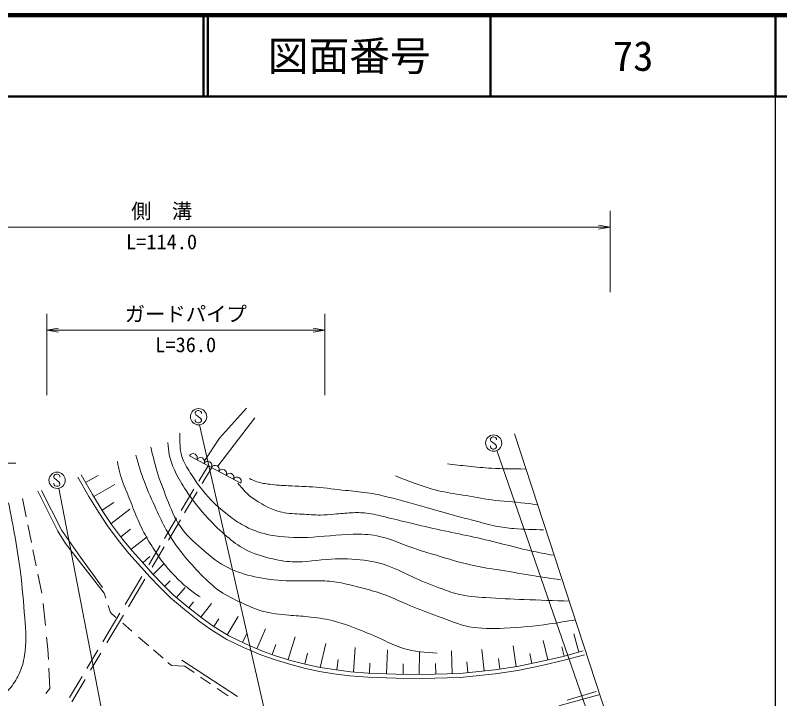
# Model space of a CAD drawing. Units: millimetres, scale not verified. Extents: x 40000 to 680000, y 20000 to 380000.
# Drawn here: x 485610 to 579500, y 295996 to 380000 of the extents above; entities that cross this region are included whole.
import ezdxf
from ezdxf.enums import TextEntityAlignment as Align

# ---------------------------------------------------------------- set-up
doc = ezdxf.new("R2010")
doc.units = ezdxf.units.MM
doc.header["$LTSCALE"] = 1000
for name, color, linetype, lineweight in [('M-BGD', 7, 'Continuous', 13), ('M-BMK-SRVR', 3, 'Continuous', 13), ('M-STR-STR3', 7, 'Continuous', 13), ('M-STR-STRC', 7, 'Continuous', 13), ('M-TTL', 2, 'Continuous', 140), ('M-TTL-BAND', 7, 'Continuous', 25), ('M-TTL-LINE', 7, 'Continuous', 50)]:
    doc.layers.add(name, color=color, linetype=linetype, lineweight=lineweight)
doc.layers.add('M-TTL-TXT', color=7, linetype='Continuous')
doc.styles.add('ＭＳ ゴシック', font='')
doc.styles.get('ＭＳ ゴシック').set_extended_font_data('MS Gothic')

# ---------------------------------------------------------------- blocks, each defined once
blk = doc.blocks.new('open_arrow')
at = {"color": 0, "linetype": 'Continuous', "lineweight": -2}
blk.add_lwpolyline([(7.5, 1.25), (0, 0), (7.5, -1.25)], dxfattribs=at)

msp = doc.modelspace()

# ---------------------------------------------------------------- linework, layer by layer
at = {"layer": 'M-BGD'}
for p, q in [((514006, 331703), (510684, 328002)), ((515050, 330517), (510470, 324563)), ((510684, 328002), (508847, 325215)), ((506997, 325864), (513301, 322496)), ((513301, 322496), (506997, 325864)), ((508154, 322733), (509292, 324638)), ((508562, 322442), (509733, 324402)), ((493274, 323243), (494653, 320860)), ((493707, 323494), (495083, 321115)), ((495780, 323451), (494245, 322563)), ((497850, 322338), (495252, 320835)), ((488384, 321488), (490838, 316607)), ((488809, 321585), (491321, 316660)), ((495083, 321115), (496273, 319143)), ((505990, 319112), (507557, 321735)), ((506404, 318830), (507954, 321424)), ((486496, 320624), (486960, 318339)), ((494653, 320860), (495851, 318876)), ((497733, 320132), (496262, 319161)), ((499674, 319276), (497349, 317501)), ((495851, 318876), (497000, 317134)), ((496273, 319143), (497408, 317424)), ((487152, 317389), (487594, 315211)), ((497408, 317424), (498798, 315602)), ((503942, 315683), (505428, 318171)), ((504417, 315503), (505894, 317977)), ((490838, 316607), (491783, 315080)), ((491321, 316660), (493609, 313402)), ((497000, 317134), (498403, 315295)), ((499762, 316816), (498568, 315904)), ((498798, 315602), (499945, 314156)), ((501803, 315894), (499817, 314318)), ((491783, 315080), (496509, 308973)), ((498403, 315295), (499565, 313832)), ((502009, 312448), (503423, 314815)), ((502412, 312147), (503907, 314649)), ((487779, 314295), (488182, 312310)), ((499565, 313832), (500762, 312525)), ((499945, 314156), (501135, 312859)), ((493609, 313402), (496320, 309672)), ((501135, 312859), (502496, 311305)), ((502151, 313471), (501273, 312701)), ((500762, 312525), (502129, 310964)), ((503864, 312585), (502527, 311273)), ((488386, 311304), (488860, 308965)), ((499091, 307563), (501156, 311020)), ((502129, 310964), (503387, 309682)), ((502496, 311305), (503741, 310036)), ((499508, 307286), (501539, 310686)), ((503741, 310036), (505019, 308781)), ((504620, 310477), (503968, 309813)), ((496509, 308973), (496714, 308359)), ((503387, 309682), (504682, 308412)), ((506493, 309685), (505427, 308434)), ((504682, 308412), (506400, 306948)), ((505019, 308781), (506717, 307335)), ((489018, 307681), (489300, 304977)), ((497011, 307467), (497309, 306574)), ((506717, 307335), (508549, 305885)), ((507485, 307917), (506906, 307185)), ((509716, 307682), (508393, 306009)), ((496368, 303005), (498469, 306521)), ((496872, 302873), (498894, 306259)), ((497309, 306574), (497974, 305996)), ((506400, 306948), (508251, 305484)), ((513003, 306087), (511628, 303867)), ((498807, 305272), (499930, 304296)), ((508251, 305484), (509630, 304517)), ((508549, 305885), (509905, 304934)), ((510591, 305835), (509997, 304877)), ((509630, 304517), (511602, 303295)), ((509905, 304934), (511844, 303733)), ((516328, 304585), (515286, 302140)), ((489448, 303564), (489602, 302088)), ((500761, 303574), (501993, 302504)), ((511602, 303295), (513658, 302291)), ((511844, 303733), (513866, 302746)), ((514038, 303995), (513512, 302918)), ((520000, 303614), (519140, 300800)), ((554214, 303990), (554831, 301730)), ((513866, 302746), (515969, 301849)), ((517601, 302646), (517166, 301424)), ((523758, 302790), (523066, 299816)), ((546777, 302482), (547141, 299935)), ((550449, 303170), (551023, 300756)), ((552731, 302383), (553006, 301228)), ((489602, 302088), (489671, 300825)), ((494409, 299726), (495741, 301955)), ((494864, 299512), (496103, 301586)), ((502577, 301996), (503764, 300965)), ((513658, 302291), (515787, 301383)), ((515969, 301849), (517577, 301277)), ((521509, 301581), (521172, 300260)), ((527364, 302295), (527131, 299276)), ((531309, 301995), (531195, 299049)), ((535242, 301762), (535210, 298972)), ((539202, 301864), (539288, 299084)), ((542916, 302060), (543189, 299422)), ((548798, 301564), (549055, 300323)), ((552900, 301202), (555372, 301878)), ((553023, 300718), (555503, 301395)), ((506047, 300749), (512900, 296264)), ((515787, 301383), (517420, 300803)), ((517420, 300803), (519441, 300186)), ((517577, 301277), (519576, 300667)), ((519576, 300667), (521362, 300212)), ((525282, 300833), (525106, 299526)), ((541063, 300544), (541200, 299216)), ((544946, 300938), (545131, 299648)), ((547264, 299953), (550169, 300553)), ((550169, 300553), (552900, 301202)), ((550277, 300065), (553023, 300718)), ((489730, 299750), (489866, 297264)), ((504360, 300447), (504797, 300067)), ((504797, 300067), (506433, 299994)), ((506433, 299994), (507583, 299207)), ((519441, 300186), (521243, 299726)), ((521243, 299726), (522961, 299327)), ((521362, 300212), (523053, 299819)), ((523053, 299819), (524796, 299568)), ((524796, 299568), (526764, 299304)), ((529148, 300385), (529099, 299130)), ((533256, 300282), (533242, 298994)), ((537235, 300335), (537276, 299021)), ((540203, 299112), (544494, 299557)), ((544494, 299557), (547264, 299953)), ((547350, 299460), (550277, 300065)), ((492272, 296148), (493819, 298738)), ((508377, 298665), (509584, 297839)), ((522961, 299327), (524727, 299073)), ((524727, 299073), (526711, 298806)), ((526711, 298806), (528913, 298637)), ((526764, 299304), (528942, 299136)), ((528913, 298637), (532349, 298504)), ((528942, 299136), (532361, 299004)), ((532361, 299004), (535562, 298968)), ((535562, 298968), (540203, 299112)), ((535567, 298468), (540236, 298613)), ((540236, 298613), (544555, 299061)), ((544555, 299061), (547350, 299460)), ((492536, 295616), (494176, 298360)), ((532349, 298504), (535567, 298468)), ((489866, 297264), (489357, 296637)), ((510413, 297272), (511746, 296360)), ((553408, 295806), (556973, 296880)), ((552389, 295133), (557292, 296476))]:
    msp.add_line(p, q, dxfattribs=at)
for centre in [(507443, 325614), (508343, 325133), (509244, 324652), (510144, 324171), (511045, 323689), (511945, 323208), (512846, 322727)]:
    msp.add_arc(centre, 511, 333.07615, 150.69395, dxfattribs=at)
for points, knots in [([(505838, 328642), (505818, 327661), (505797, 326680), (506073, 325780), (506290, 325069), (506691, 324407), (507105, 323762), (507881, 322551), (508703, 321396), (509686, 320383), (510401, 319647), (511202, 318985), (512032, 318366), (512632, 317917), (513248, 317491), (513909, 317146), (514859, 316649), (515900, 316321), (516959, 316113), (518458, 315820), (519990, 315769), (521510, 315832), (523375, 315910), (525220, 316160), (527094, 316207), (528070, 316232), (529054, 316202), (530003, 316020), (531405, 315751), (532733, 315151), (534085, 314659), (535308, 314214), (536551, 313858), (537792, 313486), (539145, 313080), (540496, 312654), (541875, 312360), (542975, 312125), (544093, 311973), (545206, 311797), (546601, 311576), (547989, 311316), (549382, 311093), (550443, 310922), (551508, 310773), (552573, 310624)], [0, 0, 0, 0, 1, 1, 1, 2, 2, 2, 3, 3, 3, 4, 4, 4, 5, 5, 5, 6, 6, 6, 7, 7, 7, 8, 8, 8, 9, 9, 9, 10, 10, 10, 11, 11, 11, 12, 12, 12, 13, 13, 13, 14, 14, 14, 15, 15, 15, 15]), ([(502272, 326906), (502497, 325896), (502723, 324887), (503023, 323903), (503366, 322775), (503806, 321681), (504243, 320571), (504710, 319383), (505172, 318177), (505885, 317146), (506583, 316137), (507521, 315296), (508466, 314471), (509376, 313676), (510292, 312896), (511328, 312313), (512327, 311750), (513438, 311370), (514566, 311093), (515802, 310788), (517059, 310607), (518319, 310530), (519800, 310439), (521286, 310491), (522777, 310483), (523548, 310478), (524320, 310458), (525076, 310342), (525884, 310218), (526674, 309986), (527469, 309779), (528349, 309550), (529236, 309352), (530097, 309075), (531476, 308632), (532791, 307988), (534132, 307433), (535262, 306965), (536411, 306560), (537558, 306119), (538809, 305637), (540057, 305113), (541358, 304852), (542762, 304570), (544226, 304594), (545675, 304664), (547540, 304754), (549380, 304921), (551212, 305180), (552277, 305331), (553340, 305514), (554403, 305697)], [0, 0, 0, 0, 1, 1, 1, 2, 2, 2, 3, 3, 3, 4, 4, 4, 5, 5, 5, 6, 6, 6, 7, 7, 7, 8, 8, 8, 9, 9, 9, 10, 10, 10, 11, 11, 11, 12, 12, 12, 13, 13, 13, 14, 14, 14, 15, 15, 15, 16, 16, 16, 17, 17, 17, 17]), ([(504336, 327469), (504380, 326965), (504423, 326460), (504524, 325967), (504673, 325237), (504948, 324531), (505275, 323856), (505655, 323070), (506106, 322327), (506589, 321603), (507406, 320380), (508314, 319213), (509310, 318131), (510029, 317350), (510794, 316612), (511609, 315926), (512299, 315346), (513026, 314803), (513815, 314377), (514779, 313857), (515837, 313513), (516912, 313251), (517810, 313032), (518721, 312870), (519633, 312829), (521223, 312758), (522819, 313054), (524419, 313157), (525766, 313244), (527116, 313195), (528455, 313017), (529380, 312893), (530299, 312709), (531176, 312407), (532259, 312033), (533276, 311480), (534320, 310999), (535410, 310496), (536529, 310071), (537652, 309638), (538424, 309340), (539199, 309039), (539998, 308840), (541110, 308564), (542270, 308487), (543423, 308418), (544993, 308325), (546553, 308247), (548115, 308184), (549974, 308108), (551836, 308052), (553699, 307996)], [0, 0, 0, 0, 1, 1, 1, 2, 2, 2, 3, 3, 3, 4, 4, 4, 5, 5, 5, 6, 6, 6, 7, 7, 7, 8, 8, 8, 9, 9, 9, 10, 10, 10, 11, 11, 11, 12, 12, 12, 13, 13, 13, 14, 14, 14, 15, 15, 15, 16, 16, 16, 17, 17, 17, 17]), ([(500395, 325920), (500732, 324817), (501068, 323713), (501474, 322636), (501906, 321489), (502416, 320372), (502929, 319257), (503315, 318417), (503702, 317579), (504149, 316770), (504743, 315696), (505442, 314675), (506213, 313720), (506902, 312868), (507648, 312067), (508419, 311280), (509166, 310517), (509937, 309765), (510812, 309169), (511572, 308651), (512410, 308250), (513252, 307855), (514127, 307444), (515006, 307041), (515926, 306776), (516987, 306471), (518103, 306350), (519211, 306260), (519995, 306196), (520776, 306147), (521557, 306072), (522550, 305976), (523544, 305837), (524513, 305603), (525619, 305335), (526693, 304943), (527751, 304524), (528748, 304128), (529730, 303708), (530707, 303257), (531557, 302864), (532403, 302448), (533288, 302177), (534606, 301774), (536012, 301694), (537417, 301614)], [0, 0, 0, 0, 1, 1, 1, 2, 2, 2, 3, 3, 3, 4, 4, 4, 5, 5, 5, 6, 6, 6, 7, 7, 7, 8, 8, 8, 9, 9, 9, 10, 10, 10, 11, 11, 11, 12, 12, 12, 13, 13, 13, 14, 14, 14, 15, 15, 15, 15]), ([(498152, 325149), (498240, 324684), (498328, 324220), (498450, 323766), (498683, 322903), (499040, 322077), (499372, 321244), (499686, 320459), (499978, 319668), (500294, 318885), (500629, 318056), (500991, 317237), (501406, 316445), (501801, 315691), (502243, 314963), (502707, 314249), (503132, 313596), (503574, 312955), (504063, 312351), (504454, 311868), (504873, 311410), (505310, 310968), (505833, 310439), (506380, 309934), (506964, 309476), (507403, 309133), (507861, 308817), (508320, 308500)], [0, 0, 0, 0, 1, 1, 1, 2, 2, 2, 3, 3, 3, 4, 4, 4, 5, 5, 5, 6, 6, 6, 7, 7, 7, 8, 8, 8, 9, 9, 9, 9]), ([(538679, 324867), (539531, 324765), (540383, 324663), (541236, 324572), (542185, 324470), (543136, 324381), (544088, 324326), (545463, 324246), (546841, 324237), (548219, 324228)], [0, 0, 0, 0, 1, 1, 1, 2, 2, 2, 3, 3, 3, 3]), ([(514372, 323061), (514676, 322919), (514981, 322777), (515297, 322669), (515800, 322498), (516331, 322413), (516863, 322349), (517622, 322258), (518380, 322208), (519140, 322171), (520278, 322116), (521420, 322087), (522556, 321993), (523756, 321895), (524950, 321724), (526150, 321602), (527040, 321511), (527934, 321448), (528818, 321317), (529692, 321188), (530556, 320994), (531416, 320784), (532994, 320398), (534556, 319961), (536113, 319503), (537262, 319164), (538408, 318815), (539564, 318506), (540345, 318298), (541131, 318108), (541913, 317901), (542800, 317666), (543683, 317408), (544582, 317225), (545333, 317072), (546095, 316971), (546859, 316905), (548066, 316800), (549277, 316781), (550488, 316763)], [0, 0, 0, 0, 1, 1, 1, 2, 2, 2, 3, 3, 3, 4, 4, 4, 5, 5, 5, 6, 6, 6, 7, 7, 7, 8, 8, 8, 9, 9, 9, 10, 10, 10, 11, 11, 11, 12, 12, 12, 13, 13, 13, 13]), ([(532306, 323381), (533074, 323079), (533842, 322778), (534618, 322492), (535588, 322134), (536569, 321801), (537572, 321566), (538556, 321336), (539562, 321202), (540561, 321033), (541749, 320832), (542927, 320582), (544119, 320428), (545477, 320253), (546851, 320202), (548211, 320036), (548711, 319976), (549208, 319899), (549706, 319823)], [0, 0, 0, 0, 1, 1, 1, 2, 2, 2, 3, 3, 3, 4, 4, 4, 5, 5, 5, 6, 6, 6, 6]), ([(512933, 322485), (513125, 322262), (513318, 322039), (513514, 321819), (513740, 321564), (513971, 321313), (514224, 321087), (514648, 320707), (515133, 320396), (515622, 320098), (515960, 319891), (516300, 319691), (516655, 319517), (517200, 319248), (517781, 319040), (518376, 318914), (519178, 318745), (520005, 318726), (520828, 318678), (521583, 318633), (522334, 318563), (523087, 318570), (523653, 318576), (524220, 318624), (524786, 318678), (525489, 318744), (526189, 318817), (526894, 318850), (527511, 318879), (528132, 318876), (528744, 318807), (529521, 318719), (530284, 318523), (531046, 318334), (532058, 318083), (533068, 317844), (534079, 317602), (535339, 317301), (536599, 316995), (537865, 316720), (539068, 316460), (540277, 316227), (541479, 315967), (542725, 315698), (543965, 315398), (545201, 315085), (546425, 314775), (547647, 314452), (548880, 314182), (549807, 313979), (550740, 313805), (551674, 313632)], [0, 0, 0, 0, 1, 1, 1, 2, 2, 2, 3, 3, 3, 4, 4, 4, 5, 5, 5, 6, 6, 6, 7, 7, 7, 8, 8, 8, 9, 9, 9, 10, 10, 10, 11, 11, 11, 12, 12, 12, 13, 13, 13, 14, 14, 14, 15, 15, 15, 16, 16, 16, 17, 17, 17, 17]), ([(462081, 280481), (462726, 282055), (463372, 283628), (464083, 285178), (464793, 286724), (465569, 288247), (466363, 289736), (467186, 291279), (468029, 292785), (468780, 294432), (469071, 295071), (469349, 295732), (469885, 296159), (470319, 296505), (470922, 296697), (471473, 296642), (471939, 296596), (472368, 296372), (472786, 296144), (473525, 295739), (474230, 295319), (474931, 294892), (475548, 294517), (476161, 294137), (476831, 293820), (477352, 293573), (477906, 293364), (478462, 293350), (479107, 293335), (479753, 293582), (480362, 293864), (481176, 294242), (481924, 294680), (482641, 295183), (483456, 295753), (484233, 296406), (484876, 297172), (485338, 297722), (485731, 298331), (486038, 298982), (486384, 299717), (486619, 300506), (486753, 301306), (487005, 302819), (486893, 304370), (486775, 305909), (486629, 307816), (486476, 309704), (486239, 311585), (485881, 314428), (485334, 317252), (484786, 320077)], [0, 0, 0, 0, 1, 1, 1, 2, 2, 2, 3, 3, 3, 4, 4, 4, 5, 5, 5, 6, 6, 6, 7, 7, 7, 8, 8, 8, 9, 9, 9, 10, 10, 10, 11, 11, 11, 12, 12, 12, 13, 13, 13, 14, 14, 14, 15, 15, 15, 16, 16, 16, 17, 17, 17, 17])]:
    msp.add_open_spline(points, degree=3, knots=knots, dxfattribs=at)
at = {"layer": 'M-BMK-SRVR'}
msp.add_line((560386, 287340), (546920, 328561), dxfattribs=at)
at = {"layer": 'M-STR-STR3'}
for p, q in [((558676, 345954), (558676, 355954)), ((558676, 353954), (448498, 353954)), ((489474, 333306), (489474, 343306)), ((523631, 333306), (523631, 343306)), ((489474, 341306), (523631, 341306)), ((464870, 324943), (485693, 324943))]:
    msp.add_line(p, q, dxfattribs=at)
at = {"layer": 'M-STR-STRC'}
for p, q in [((507837, 331354), (507713, 331170)), ((507713, 331170), (507716, 331038)), ((507716, 331038), (507779, 330909)), ((507779, 330909), (508034, 330727)), ((508029, 331420), (507837, 331354)), ((508150, 331417), (508029, 331420)), ((508034, 330727), (508163, 330596)), ((508400, 331299), (508150, 331417)), ((508163, 330596), (508342, 330480)), ((508463, 331167), (508400, 331299)), ((508463, 331038), (508463, 331167)), ((507716, 330190), (507713, 330311)), ((507755, 330088), (507716, 330190)), ((507839, 329977), (507755, 330088)), ((508026, 329916), (507839, 329977)), ((508161, 329916), (508026, 329916)), ((508261, 329945), (508161, 329916)), ((508232, 329664), (519631, 279546)), ((508403, 330038), (508261, 329945)), ((508342, 330480), (508469, 330280)), ((508463, 330169), (508403, 330038)), ((508469, 330280), (508463, 330169)), ((544082, 328112), (543958, 327928)), ((543958, 327928), (543961, 327796)), ((543961, 327796), (544024, 327667)), ((544274, 328178), (544082, 328112)), ((544395, 328175), (544274, 328178)), ((544645, 328057), (544395, 328175)), ((544708, 327925), (544645, 328057)), ((544708, 327796), (544708, 327925)), ((543961, 326948), (543958, 327069)), ((544000, 326845), (543961, 326948)), ((544084, 326735), (544000, 326845)), ((544024, 327667), (544279, 327485)), ((544279, 327485), (544408, 327354)), ((544408, 327354), (544587, 327238)), ((544648, 326795), (544506, 326703)), ((544587, 327238), (544714, 327038)), ((544708, 326927), (544648, 326795)), ((544714, 327038), (544708, 326927)), ((544271, 326674), (544084, 326735)), ((544406, 326674), (544271, 326674)), ((544506, 326703), (544406, 326674)), ((544746, 326491), (557621, 289367)), ((490462, 323540), (490339, 323356)), ((490339, 323356), (490341, 323224)), ((490341, 323224), (490404, 323095)), ((490404, 323095), (490660, 322913)), ((490655, 323606), (490462, 323540)), ((490776, 323603), (490655, 323606)), ((491026, 323485), (490776, 323603)), ((491089, 323353), (491026, 323485)), ((491089, 323224), (491089, 323353)), ((490341, 322376), (490339, 322497)), ((490381, 322273), (490341, 322376)), ((490465, 322163), (490381, 322273)), ((490652, 322102), (490465, 322163)), ((490786, 322102), (490652, 322102)), ((490660, 322913), (490789, 322782)), ((490886, 322131), (490786, 322102)), ((490789, 322782), (490968, 322666)), ((491029, 322223), (490886, 322131)), ((490968, 322666), (491094, 322466)), ((491089, 322355), (491029, 322223)), ((491094, 322466), (491089, 322355)), ((490959, 321866), (499759, 276343))]:
    msp.add_line(p, q, dxfattribs=at)
for centre in [(508120, 330657), (544365, 327415), (490746, 322843)]:
    msp.add_circle(centre, 1000, dxfattribs=at)
at = {"layer": 'M-TTL'}
msp.add_line((680000, 380000), (40000, 380000), dxfattribs=at)
at = {"layer": 'M-TTL-BAND'}
msp.add_line((579000, 20000), (579000, 370000), dxfattribs=at)
at = {"layer": 'M-TTL-LINE'}
for p, q in [((508747, 380000), (508747, 370000)), ((509247, 380000), (509247, 370000)), ((543997, 380000), (543997, 370000)), ((579000, 380000), (579000, 370000)), ((40000, 370000), (680000, 370000))]:
    msp.add_line(p, q, dxfattribs=at)

# ---------------------------------------------------------------- block references
at = {"layer": 'M-STR-STR3', "xscale": 193, "yscale": 193, "rotation": 180}
for p in [(558676, 353954), (523631, 341306)]:
    msp.add_blockref('open_arrow', p, dxfattribs=at)
at = {"layer": 'M-STR-STR3', "xscale": 193, "yscale": 193}
msp.add_blockref('open_arrow', (489474, 341306), dxfattribs=at)

# ---------------------------------------------------------------- texts
at = {"layer": 'M-STR-STR3', "style": 'ＭＳ ゴシック'}
for s, p in [('側\u3000溝', (499837, 355931)), ('L=114.0', (499212, 352155)), ('ガードパイプ', (499052, 343282)), ('L=36.0', (502802, 339507))]:
    msp.add_text(s, height=1833, dxfattribs=at).set_placement(p, align=Align.MIDDLE_LEFT)
at = {"layer": 'M-TTL-TXT', "style": 'ＭＳ ゴシック'}
for s, p in [('図面番号', (526622, 375000)), ('73', (561497, 375000))]:
    msp.add_text(s, height=3666, dxfattribs=at).set_placement(p, align=Align.MIDDLE_CENTER)

doc.saveas('drawing.dxf')
